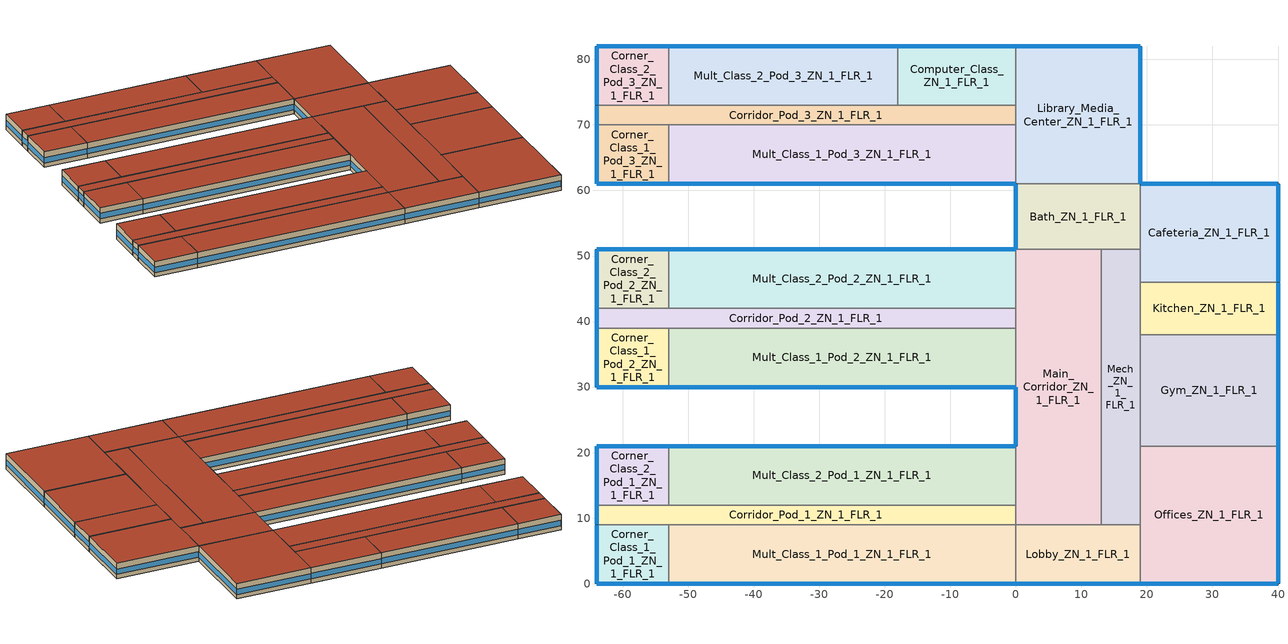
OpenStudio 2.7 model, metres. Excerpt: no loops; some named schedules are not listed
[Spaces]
Library_Media_Center_ZN_1_FLR_1
 floor ground: 19,82 19,61 0,61 0,82 z0
 wall outside: 19,61 19,82 0,82 z0:4
 wall to Computer_Class_ZN_1_FLR_1: 0,82 0,73 z0:4
 wall to Bath_ZN_1_FLR_1: 0,61 19,61 z0:4
 wall to Mult_Class_1_Pod_3_ZN_1_FLR_1: 0,70 0,61 z0:4
 wall to Corridor_Pod_3_ZN_1_FLR_1: 0,73 0,70 z0:4
 window: 19,61.05 19,81.95 / 18.95,82 0.05,82 z1.1:2.51
 roof outside: 19,61 19,82 0,82 0,61 z4
Main_Corridor_ZN_1_FLR_1
 floor ground: 13,51 13,9 0,9 0,51 z0
 wall outside: 0,30 0,21 z0:4
 wall to Lobby_ZN_1_FLR_1: 0,9 13,9 z0:4
 wall to Mult_Class_2_Pod_2_ZN_1_FLR_1: 0,51 0,42 z0:4
 wall to Mult_Class_2_Pod_1_ZN_1_FLR_1: 0,21 0,12 z0:4
 wall to Corridor_Pod_1_ZN_1_FLR_1: 0,12 0,9 z0:4
 wall to Bath_ZN_1_FLR_1: 13,51 0,51 z0:4
 wall to Mech_ZN_1_FLR_1: 13,9 13,51 z0:4
 wall to Corridor_Pod_2_ZN_1_FLR_1: 0,42 0,39 z0:4
 wall to Mult_Class_1_Pod_2_ZN_1_FLR_1: 0,39 0,30 z0:4
 window: 0,29.95 0,21.05 z1.1:2.52
 roof outside: 13,9 13,51 0,51 0,9 z4
Corridor_Pod_2_ZN_1_FLR_1
 floor ground: 0,42 0,39 -64,39 -64,42 z0
 wall outside: -64,42 -64,39 z0:4
 wall to Corner_Class_2_Pod_2_ZN_1_FLR_1: -53,42 -64,42 z0:4
 wall to Mult_Class_1_Pod_2_ZN_1_FLR_1: -53,39 0,39 z0:4
 wall to Corner_Class_1_Pod_2_ZN_1_FLR_1: -64,39 -53,39 z0:4
 wall to Mult_Class_2_Pod_2_ZN_1_FLR_1: 0,42 -53,42 z0:4
 window: -64,41.95 -64,39.05 z1.1:2.55
 roof outside: 0,39 0,42 -64,42 -64,39 z4
Kitchen_ZN_1_FLR_1
 floor ground: 40,46 40,38 19,38 19,46 z0
 wall outside: 40,38 40,46 z0:4
 wall to Mech_ZN_1_FLR_1: 19,46 19,38 z0:4
 wall to Cafeteria_ZN_1_FLR_1: 40,46 19,46 z0:4
 wall to Gym_ZN_1_FLR_1: 19,38 40,38 z0:4
 window: 40,38.05 40,45.95 z1.1:2.52
 roof outside: 40,38 40,46 19,46 19,38 z4
Computer_Class_ZN_1_FLR_1
 floor ground: 0,82 0,73 -18,73 -18,82 z0
 wall outside: 0,82 -18,82 z0:4
 wall to Corridor_Pod_3_ZN_1_FLR_1: -18,73 0,73 z0:4
 wall to Mult_Class_2_Pod_3_ZN_1_FLR_1: -18,82 -18,73 z0:4
 window: -0.05,82 -17.95,82 z1.1:2.51
 roof outside: 0,73 0,82 -18,82 -18,73 z4
Corner_Class_2_Pod_2_ZN_1_FLR_1
 floor ground: -53,51 -53,42 -64,42 -64,51 z0
 wall outside: -53,51 -64,51 -64,42 z0:4
 wall to Mult_Class_2_Pod_2_ZN_1_FLR_1: -53,42 -53,51 z0:4
 window: -53.05,51 -63.95,51 z1.1:2.51; -64,50.95 -64,42.05 z1.1:2.52
 roof outside: -53,42 -53,51 -64,51 -64,42 z4
Corridor_Pod_3_ZN_1_FLR_1
 floor ground: 0,73 0,70 -64,70 -64,73 z0
 wall outside: -64,73 -64,70 z0:4
 wall to Mult_Class_2_Pod_3_ZN_1_FLR_1: -18,73 -53,73 z0:4
 wall to Corner_Class_2_Pod_3_ZN_1_FLR_1: -53,73 -64,73 z0:4
 wall to Mult_Class_1_Pod_3_ZN_1_FLR_1: -53,70 0,70 z0:4
 wall to Corner_Class_1_Pod_3_ZN_1_FLR_1: -64,70 -53,70 z0:4
 window: -64,72.95 -64,70.05 z1.1:2.55
 roof outside: 0,70 0,73 -64,73 -64,70 z4
Mech_ZN_1_FLR_1
 floor ground: 19,51 19,9 13,9 13,51 z0
 wall to Lobby_ZN_1_FLR_1: 13,9 19,9 z0:4
 wall to Offices_ZN_1_FLR_1: 19,9 19,21 z0:4
 wall to Gym_ZN_1_FLR_1: 19,21 19,38 z0:4
 wall to Bath_ZN_1_FLR_1: 19,51 13,51 z0:4
 wall to Cafeteria_ZN_1_FLR_1: 19,46 19,51 z0:4
 roof outside: 19,9 19,51 13,51 13,9 z4
Mult_Class_1_Pod_1_ZN_1_FLR_1
 floor ground: 0,9 0,0 -53,0 -53,9 z0
 wall outside: -53,0 0,0 z0:4
 wall to Lobby_ZN_1_FLR_1: 0,0 0,9 z0:4
 wall to Corridor_Pod_1_ZN_1_FLR_1: 0,9 -53,9 z0:4
 wall to Corner_Class_1_Pod_1_ZN_1_FLR_1: -53,9 -53,0 z0:4
 window: -52.95,0 -0.05,0 z1.1:2.5
 roof outside: 0,0 0,9 -53,9 -53,0 z4
Mult_Class_1_Pod_2_ZN_1_FLR_1
 floor ground: 0,39 0,30 -53,30 -53,39 z0
 wall outside: -53,30 0,30 z0:4
 wall to Corner_Class_1_Pod_2_ZN_1_FLR_1: -53,39 -53,30 z0:4
 window: -52.95,30 -0.05,30 z1.1:2.5
 roof outside: 0,30 0,39 -53,39 -53,30 z4
Cafeteria_ZN_1_FLR_1
 floor ground: 40,61 40,46 19,46 19,61 z0
 wall outside: 40,46 40,61 19,61 z0:4
 wall to Bath_ZN_1_FLR_1: 19,61 19,51 z0:4
 window: 39.95,61 19.05,61 / 40,46.05 40,60.95 z1.1:2.51
 roof outside: 40,46 40,61 19,61 19,46 z4
Corner_Class_2_Pod_3_ZN_1_FLR_1
 floor ground: -53,82 -53,73 -64,73 -64,82 z0
 wall outside: -53,82 -64,82 -64,73 z0:4
 wall to Mult_Class_2_Pod_3_ZN_1_FLR_1: -53,73 -53,82 z0:4
 window: -64,81.95 -64,73.05 z1.1:2.52; -53.05,82 -63.95,82 z1.1:2.51
 roof outside: -53,73 -53,82 -64,82 -64,73 z4
Corner_Class_2_Pod_1_ZN_1_FLR_1
 floor ground: -53,21 -53,12 -64,12 -64,21 z0
 wall outside: -53,21 -64,21 -64,12 z0:4
 wall to Mult_Class_2_Pod_1_ZN_1_FLR_1: -53,12 -53,21 z0:4
 wall to Corridor_Pod_1_ZN_1_FLR_1: -64,12 -53,12 z0:4
 window: -53.05,21 -63.95,21 z1.1:2.51; -64,20.95 -64,12.05 z1.1:2.52
 roof outside: -53,12 -53,21 -64,21 -64,12 z4
Corridor_Pod_1_ZN_1_FLR_1
 floor ground: 0,12 0,9 -64,9 -64,12 z0
 wall outside: -64,12 -64,9 z0:4
 wall to Corner_Class_1_Pod_1_ZN_1_FLR_1: -64,9 -53,9 z0:4
 wall to Mult_Class_2_Pod_1_ZN_1_FLR_1: 0,12 -53,12 z0:4
 window: -64,11.95 -64,9.05 z1.1:2.55
 roof outside: 0,9 0,12 -64,12 -64,9 z4
Mult_Class_2_Pod_2_ZN_1_FLR_1
 floor ground: 0,51 0,42 -53,42 -53,51 z0
 wall outside: 0,51 -53,51 z0:4
 window: -0.05,51 -52.95,51 z1.1:2.5
 roof outside: 0,42 0,51 -53,51 -53,42 z4
Bath_ZN_1_FLR_1
 floor ground: 19,61 19,51 0,51 0,61 z0
 wall outside: 0,61 0,51 z0:4
 window: 0,60.95 0,51.05 z1.1:2.51
 roof outside: 19,51 19,61 0,61 0,51 z4
Corner_Class_1_Pod_3_ZN_1_FLR_1
 floor ground: -53,70 -53,61 -64,61 -64,70 z0
 wall outside: -64,70 -64,61 -53,61 z0:4
 wall to Mult_Class_1_Pod_3_ZN_1_FLR_1: -53,61 -53,70 z0:4
 window: -64,69.95 -64,61.05 z1.1:2.52; -63.95,61 -53.05,61 z1.1:2.51
 roof outside: -53,61 -53,70 -64,70 -64,61 z4
Gym_ZN_1_FLR_1
 floor ground: 40,38 40,21 19,21 19,38 z0
 wall outside: 40,21 40,38 z0:4
 wall to Offices_ZN_1_FLR_1: 19,21 40,21 z0:4
 window: 40,21.05 40,37.95 z1.1:2.51
 roof outside: 40,21 40,38 19,38 19,21 z4
Lobby_ZN_1_FLR_1
 floor ground: 19,9 19,0 0,0 0,9 z0
 wall outside: 0,0 19,0 z0:4
 wall to Offices_ZN_1_FLR_1: 19,0 19,9 z0:4
 window: 0.05,0 18.95,0 z1.1:2.51
 roof outside: 19,0 19,9 0,9 0,0 z4
Mult_Class_2_Pod_1_ZN_1_FLR_1
 floor ground: 0,21 0,12 -53,12 -53,21 z0
 wall outside: 0,21 -53,21 z0:4
 window: -0.05,21 -52.95,21 z1.1:2.5
 roof outside: 0,12 0,21 -53,21 -53,12 z4
Mult_Class_2_Pod_3_ZN_1_FLR_1
 floor ground: -18,82 -18,73 -53,73 -53,82 z0
 wall outside: -18,82 -53,82 z0:4
 window: -18.05,82 -52.95,82 z1.1:2.5
 roof outside: -18,73 -18,82 -53,82 -53,73 z4
Offices_ZN_1_FLR_1
 floor ground: 40,21 40,0 19,0 19,21 z0
 wall outside: 19,0 40,0 40,21 z0:4
 window: 19.05,0 39.95,0 / 40,0.05 40,20.95 z1.1:2.51
 roof outside: 40,0 40,21 19,21 19,0 z4
Mult_Class_1_Pod_3_ZN_1_FLR_1
 floor ground: 0,70 0,61 -53,61 -53,70 z0
 wall outside: -53,61 0,61 z0:4
 window: -52.95,61 -0.05,61 z1.1:2.5
 roof outside: 0,61 0,70 -53,70 -53,61 z4
Corner_Class_1_Pod_2_ZN_1_FLR_1
 floor ground: -53,39 -53,30 -64,30 -64,39 z0
 wall outside: -64,39 -64,30 -53,30 z0:4
 window: -64,38.95 -64,30.05 z1.1:2.52; -63.95,30 -53.05,30 z1.1:2.51
 roof outside: -53,30 -53,39 -64,39 -64,30 z4
Corner_Class_1_Pod_1_ZN_1_FLR_1
 floor ground: -53,9 -53,0 -64,0 -64,9 z0
 wall outside: -64,9 -64,0 -53,0 z0:4
 window: -63.95,0 -53.05,0 z1.1:2.51; -64,8.95 -64,0.05 z1.1:2.52
 roof outside: -53,0 -53,9 -64,9 -64,0 z4
[Site]
New York-John F Kennedy Intl AP_NY_USA: Latitude {deg}=40.65; Longitude {deg}=-73.8; Time Zone {hr}=-5; Elevation {m}=5; Terrain=City
[Building]
-PrimarySchool-ASHRAE 169-2013-4A created: 2019-04-24 11:04:48 -0700: North Axis {deg}=0; Default Construction Set=90.1-2004 - PriSchl - ASHRAE 169-2013-4A; Standards Number of Stories=1; Standards Number of Above Ground Stories=1; Standards Building Type=PrimarySchool
[Site:WaterMainsTemperature]
Calculation Method=Correlation; Annual Average Outdoor Air Temperature {C}=12.4667; Maximum Difference In Monthly Average Outdoor Air Temperatures {deltaC}=25.2
[SizingPeriod:DesignDay] Barometric Pressure {Pa}=101241; Sky Clearness=0; Rain Indicator=0; Snow Indicator=0; Day of Month=21; Daylight Saving Time Indicator=0; Humidity Indicating Type=Wetbulb; Dry-Bulb Temperature Range Modifier Type=DefaultMultipliers
Name | Maximum Dry-Bulb Temperature {C} | Daily Dry-Bulb Temperature Range {deltaC} | Humidity Indicating Conditions at Maximum Dry-Bulb | Wind Speed {m/s} | Wind Direction {deg} | Month | Day Type | Solar Model Indicator | ASHRAE Taub | ASHRAE Taud
New.York-John.F.Kennedy.Intl.AP_NY_USA Ann Htg 99.6% Condns DB | -10.7 | 0 | -10.7 | 7.5 | 320 | 1 | WinterDesignDay | ASHRAEClearSky
New.York-John.F.Kennedy.Intl.AP_NY_USA Ann Clg .4% Condns DB=>MWB | 32.1 | 7.4 | 23.1 | 5.6 | 230 | 7 | SummerDesignDay | ASHRAETau | 0.541 | 1.8
[Site:GroundTemperature:BuildingSurface]
20.5, 20.44, 20.5, 20.58, 20.68, 22.99, 23.38, 23.47, 23.46, 21.15, 20.77, 20.61
[ClimateZones]
Climate Zone Institution Name 1=ASHRAE; Climate Zone Document Name 1=ANSI/ASHRAE Standard 169; Climate Zone Document Year 1=2006; Climate Zone Value 1=4A
[Material:NoMass] Thermal Absorptance=0.9; Solar Absorptance=0.7
Name | Roughness | Thermal Resistance {m2-K/W} | Visible Absorptance
CP02 CARPET PAD | VeryRough | 0.21648 | 0.8
Typical Insulation R-6.78 | Smooth | 1.19347 | 0.7
Typical Carpet Pad | Smooth | 0.21648 | 0.8
Typical Insulation R-5.89 | Smooth | 1.03652 | 0.7
Typical Insulation R-14.76 | Smooth | 2.59864 | 0.7
Typical Insulation R-0.58 | Smooth | 0.101875 | 0.7
Typical Insulation | Smooth | 0.0282222 | 0.7
[Material]
Name | Roughness | Thickness {m} | Conductivity {W/m-K} | Density {kg/m3} | Specific Heat {J/kg-K} | Thermal Absorptance | Solar Absorptance | Visible Absorptance
100mm Normalweight concrete floor | MediumSmooth | 0.1016 | 2.31 | 2322 | 832
G01 13mm gypsum board | Smooth | 0.0127 | 0.16 | 800 | 1090 | 0.9 | 0.7 | 0.5
4 in. Normalweight Concrete Floor | MediumRough | 0.1016 | 2.31 | 2322 | 832 | 0.9 | 0.7 | 0.7
25mm Stucco | Smooth | 0.0254 | 0.72 | 1856 | 840 | 0.9 | 0.7 | 0.7
5/8 in. Gypsum Board | MediumSmooth | 0.0159 | 0.16 | 800 | 1090 | 0.9 | 0.7 | 0.7
Roof Membrane | VeryRough | 0.0095 | 0.16 | 1121.29 | 1460 | 0.9 | 0.7 | 0.7
Metal Roof Surface; F08 Metal surface | Smooth | 0.0008 | 45.28 | 7824 | 500 | 0.9 | 0.7 | 0.7
6 in. Normalweight Concrete Floor | MediumRough | 0.1524 | 2.31 | 2322 | 832 | 0.9 | 0.7 | 0.7
8 in. Concrete Block Basement Wall | MediumRough | 0.2032 | 1.326 | 1842 | 912 | 0.9 | 0.7 | 0.7
G05 25mm wood | MediumSmooth | 0.0254 | 0.15 | 608 | 1630 | 0.9 | 0.5 | 0.5
Std Wood 6inch | MediumSmooth | 0.15 | 0.12 | 540 | 1210 | 0.9 | 0.7 | 0.7
[DefaultConstructionSet]
90.1-2004 - PriSchl - ASHRAE 169-2013-4A: Default Exterior Surface Constructions=Default Surface Constructions 1; Default Interior Surface Constructions=Default Surface Constructions 2; Default Ground Contact Surface Constructions=Default Surface Constructions 3; Default Exterior SubSurface Constructions=Default Sub Surface Constructions 1; Default Interior SubSurface Constructions=Default Sub Surface Constructions 2; Interior Partition Construction=Typical Interior Partition
[DefaultSurfaceConstructions]
Name | Floor Construction | Wall Construction | Roof Ceiling Construction
Default Surface Constructions 1 | Typical Insulated Exterior Mass Floor R-9.35 | Typical Insulated Steel Framed Exterior Wall R-8.06 | Typical IEAD Roof R-15.87
Default Surface Constructions 2 | Typical Interior Floor | Typical Interior Wall | Typical Interior Ceiling
Default Surface Constructions 3 | Typical Insulated Carpeted 6in Slab Floor | Typical Insulated Basement Mass Wall
[Construction]
Typical Insulated Exterior Mass Floor R-9.35: Typical Insulation R-6.78, 4 in. Normalweight Concrete Floor, Typical Carpet Pad
Typical Insulated Steel Framed Exterior Wall R-8.06: 25mm Stucco, 5/8 in. Gypsum Board, Typical Insulation R-5.89, 5/8 in. Gypsum Board
Typical IEAD Roof R-15.87: Roof Membrane, Typical Insulation R-14.76, Metal Roof Surface
Typical Interior Floor: 100mm Normalweight concrete floor, CP02 CARPET PAD
Typical Interior Wall: G01 13mm gypsum board, G01 13mm gypsum board
Typical Interior Ceiling: CP02 CARPET PAD, 100mm Normalweight concrete floor
Typical Insulated Carpeted 6in Slab Floor: 6 in. Normalweight Concrete Floor, Typical Carpet Pad
Typical Insulated Basement Mass Wall: 8 in. Concrete Block Basement Wall
U 0.57 SHGC 0.39 Dbl Ref-D Clr 6mm/6mm Air: REF D CLEAR 6MM, AIR 6MM, CLEAR 6MM
Typical Insulated Metal Door R-1.43: F08 Metal surface, Typical Insulation R-0.58
Typical Overhead Door: Typical Insulation
U 1.17 SHGC 0.49 Simple Glazing Skylight U-1.17 SHGC 0.39: U 1.17 SHGC 0.49 Simple Glazing U-1.17 SHGC 0.39
Typical Interior Window: Clear 3mm
Typical Interior Door; Typical Interior Partition: G05 25mm wood
InteriorFurnishings: Std Wood 6inch
[DefaultSubSurfaceConstructions]
Name | Fixed Window Construction | Operable Window Construction | Door Construction | Glass Door Construction | Overhead Door Construction | Skylight Construction | Tubular Daylight Dome Construction | Tubular Daylight Diffuser Construction
Default Sub Surface Constructions 1 | U 0.57 SHGC 0.39 Dbl Ref-D Clr 6mm/6mm Air | U 0.57 SHGC 0.39 Dbl Ref-D Clr 6mm/6mm Air | Typical Insulated Metal Door R-1.43 | U 0.57 SHGC 0.39 Dbl Ref-D Clr 6mm/6mm Air | Typical Overhead Door | U 1.17 SHGC 0.49 Simple Glazing Skylight U-1.17 SHGC 0.39 | Typical Interior Window | Typical Interior Window
Default Sub Surface Constructions 2 | Typical Interior Window | Typical Interior Window | Typical Interior Door
[WindowMaterial:Glazing] Optical Data Type=SpectralAverage; Infrared Transmittance at Normal Incidence=0; Front Side Infrared Hemispherical Emissivity=0.84; Conductivity {W/m-K}=0.9; Dirt Correction Factor for Solar and Visible Transmittance=1; Solar Diffusing=No
Name | Thickness {m} | Solar Transmittance at Normal Incidence | Front Side Solar Reflectance at Normal Incidence | Back Side Solar Reflectance at Normal Incidence | Visible Transmittance at Normal Incidence | Front Side Visible Reflectance at Normal Incidence | Back Side Visible Reflectance at Normal Incidence | Back Side Infrared Hemispherical Emissivity
REF D CLEAR 6MM | 0.006 | 0.429 | 0.308 | 0.379 | 0.334 | 0.453 | 0.505 | 0.82
CLEAR 6MM | 0.006 | 0.775 | 0.071 | 0.071 | 0.881 | 0.08 | 0.08 | 0.84
Clear 3mm | 0.003 | 0.837 | 0.075 | 0.075 | 0.898 | 0.081 | 0.081 | 0.84
[WindowMaterial:Gas]
AIR 6MM: Gas Type=Air; Thickness {m}=0.0063
[WindowMaterial:SimpleGlazingSystem]
U 1.17 SHGC 0.49 Simple Glazing U-1.17 SHGC 0.39: U-Factor {W/m2-K}=6.64357; Solar Heat Gain Coefficient=0.39; Visible Transmittance=0.38
[Space] Building Story=Building Story 1; Part of Total Floor Area=Yes
Name | Space Type | Thermal Zone
Corner_Class_2_Pod_3_ZN_1_FLR_1 | PrimarySchool Classroom | Corner_Class_2_Pod_3_ZN_1_FLR_1 ZN
Library_Media_Center_ZN_1_FLR_1 | PrimarySchool Library | Library_Media_Center_ZN_1_FLR_1 ZN
Main_Corridor_ZN_1_FLR_1 | PrimarySchool Corridor | Main_Corridor_ZN_1_FLR_1 ZN
Corridor_Pod_2_ZN_1_FLR_1 | PrimarySchool Corridor | Corridor_Pod_2_ZN_1_FLR_1 ZN
Mult_Class_2_Pod_2_ZN_1_FLR_1 | PrimarySchool Classroom | Mult_Class_2_Pod_2_ZN_1_FLR_1 ZN
Kitchen_ZN_1_FLR_1 | PrimarySchool Kitchen | Kitchen_ZN_1_FLR_1 ZN
Mult_Class_1_Pod_3_ZN_1_FLR_1 | PrimarySchool Classroom | Mult_Class_1_Pod_3_ZN_1_FLR_1 ZN
Corridor_Pod_1_ZN_1_FLR_1 | PrimarySchool Corridor | Corridor_Pod_1_ZN_1_FLR_1 ZN
Computer_Class_ZN_1_FLR_1 | PrimarySchool ComputerRoom | Computer_Class_ZN_1_FLR_1 ZN
Mult_Class_1_Pod_2_ZN_1_FLR_1 | PrimarySchool Classroom | Mult_Class_1_Pod_2_ZN_1_FLR_1 ZN
Mult_Class_2_Pod_1_ZN_1_FLR_1 | PrimarySchool Classroom | Mult_Class_2_Pod_1_ZN_1_FLR_1 ZN
Corner_Class_2_Pod_2_ZN_1_FLR_1 | PrimarySchool Classroom | Corner_Class_2_Pod_2_ZN_1_FLR_1 ZN
Mult_Class_1_Pod_1_ZN_1_FLR_1 | PrimarySchool Classroom | Mult_Class_1_Pod_1_ZN_1_FLR_1 ZN
Corner_Class_1_Pod_1_ZN_1_FLR_1 | PrimarySchool Classroom | Corner_Class_1_Pod_1_ZN_1_FLR_1 ZN
Corridor_Pod_3_ZN_1_FLR_1 | PrimarySchool Corridor | Corridor_Pod_3_ZN_1_FLR_1 ZN
Mech_ZN_1_FLR_1 | PrimarySchool Mechanical | Mech_ZN_1_FLR_1 ZN
Cafeteria_ZN_1_FLR_1 | PrimarySchool Cafeteria | Cafeteria_ZN_1_FLR_1 ZN
Corner_Class_2_Pod_1_ZN_1_FLR_1 | PrimarySchool Classroom | Corner_Class_2_Pod_1_ZN_1_FLR_1 ZN
Bath_ZN_1_FLR_1 | PrimarySchool Restroom | Bath_ZN_1_FLR_1 ZN
Corner_Class_1_Pod_3_ZN_1_FLR_1 | PrimarySchool Classroom | Corner_Class_1_Pod_3_ZN_1_FLR_1 ZN
Corner_Class_1_Pod_2_ZN_1_FLR_1 | PrimarySchool Classroom | Corner_Class_1_Pod_2_ZN_1_FLR_1 ZN
Offices_ZN_1_FLR_1 | PrimarySchool Office | Offices_ZN_1_FLR_1 ZN
Gym_ZN_1_FLR_1 | PrimarySchool Gym | Gym_ZN_1_FLR_1 ZN
Lobby_ZN_1_FLR_1 | PrimarySchool Lobby | Lobby_ZN_1_FLR_1 ZN
Mult_Class_2_Pod_3_ZN_1_FLR_1 | PrimarySchool Classroom | Mult_Class_2_Pod_3_ZN_1_FLR_1 ZN
[BuildingStory]
Building Story 1: Nominal Z Coordinate {m}=0
[SpaceType] Standards Building Type=PrimarySchool
Name | Default Schedule Set | Design Specification Outdoor Air Object | Standards Space Type
PrimarySchool Office | PrimarySchool Office Schedule Set | PrimarySchool Office Ventilation | Office
PrimarySchool Lobby | PrimarySchool Lobby Schedule Set | PrimarySchool Lobby Ventilation | Lobby
PrimarySchool Gym | PrimarySchool Gym Schedule Set | PrimarySchool Gym Ventilation | Gym
PrimarySchool Mechanical | PrimarySchool Mechanical Schedule Set | PrimarySchool Mechanical Ventilation | Mechanical
PrimarySchool Cafeteria | PrimarySchool Cafeteria Schedule Set | PrimarySchool Cafeteria Ventilation | Cafeteria
PrimarySchool Kitchen | PrimarySchool Kitchen Schedule Set | PrimarySchool Kitchen Ventilation | Kitchen
PrimarySchool Restroom | PrimarySchool Restroom Schedule Set | PrimarySchool Restroom Ventilation | Restroom
PrimarySchool Corridor | PrimarySchool Corridor Schedule Set | PrimarySchool Corridor Ventilation | Corridor
PrimarySchool Classroom | PrimarySchool Classroom Schedule Set | PrimarySchool Classroom Ventilation | Classroom
PrimarySchool ComputerRoom | PrimarySchool ComputerRoom Schedule Set | PrimarySchool ComputerRoom Ventilation | ComputerRoom
PrimarySchool Library | PrimarySchool Library Schedule Set | PrimarySchool Library Ventilation | Library
[People:Definition] Number of People Calculation Method=People/Area; Fraction Radiant=0.3
Name | People per Space Floor Area {person/m2}
PrimarySchool Cafeteria People Definition | 1.07639
PrimarySchool Classroom People Definition; PrimarySchool ComputerRoom People Definition | 0.269098
PrimarySchool Gym People Definition | 0.322917
PrimarySchool Kitchen People Definition | 0.149941
PrimarySchool Library People Definition | 0.107639
PrimarySchool Office People Definition | 0.0538196
[People] Work Efficiency Schedule=Work Efficiency Schedule; Clothing Insulation Schedule=Clothing Schedule; Air Velocity Schedule=Air Velocity Schedule; Multiplier=1
Name | People Definition | Space or SpaceType
PrimarySchool Cafeteria People | PrimarySchool Cafeteria People Definition | PrimarySchool Cafeteria
PrimarySchool Classroom People | PrimarySchool Classroom People Definition | PrimarySchool Classroom
PrimarySchool ComputerRoom People | PrimarySchool ComputerRoom People Definition | PrimarySchool ComputerRoom
PrimarySchool Gym People | PrimarySchool Gym People Definition | PrimarySchool Gym
PrimarySchool Kitchen People | PrimarySchool Kitchen People Definition | PrimarySchool Kitchen
PrimarySchool Library People | PrimarySchool Library People Definition | PrimarySchool Library
PrimarySchool Office People | PrimarySchool Office People Definition | PrimarySchool Office
[Lights:Definition] Design Level Calculation Method=Watts/Area; Fraction Radiant=0.37; Fraction Visible=0.2
Name | Watts per Space Floor Area {W/m2}
PrimarySchool Cafeteria Lights Definition; PrimarySchool Gym Lights Definition; PrimarySchool Restroom Lights Definition | 9.68752
PrimarySchool Classroom Lights Definition; PrimarySchool ComputerRoom Lights Definition | 15.0695
PrimarySchool Corridor Lights Definition | 5.38196
PrimarySchool Kitchen Lights Definition | 12.9167
PrimarySchool Library Lights Definition; PrimarySchool Lobby Lights Definition | 13.9931
PrimarySchool Mechanical Lights Definition | 16.1459
PrimarySchool Office Lights Definition | 11.8403
[Lights] Fraction Replaceable=1
Name | Lights Definition | Space or SpaceType
PrimarySchool Cafeteria Lights | PrimarySchool Cafeteria Lights Definition | PrimarySchool Cafeteria
PrimarySchool Classroom Lights | PrimarySchool Classroom Lights Definition | PrimarySchool Classroom
PrimarySchool ComputerRoom Lights | PrimarySchool ComputerRoom Lights Definition | PrimarySchool ComputerRoom
PrimarySchool Corridor Lights | PrimarySchool Corridor Lights Definition | PrimarySchool Corridor
PrimarySchool Gym Lights | PrimarySchool Gym Lights Definition | PrimarySchool Gym
PrimarySchool Kitchen Lights | PrimarySchool Kitchen Lights Definition | PrimarySchool Kitchen
PrimarySchool Library Lights | PrimarySchool Library Lights Definition | PrimarySchool Library
PrimarySchool Lobby Lights | PrimarySchool Lobby Lights Definition | PrimarySchool Lobby
PrimarySchool Mechanical Lights | PrimarySchool Mechanical Lights Definition | PrimarySchool Mechanical
PrimarySchool Office Lights | PrimarySchool Office Lights Definition | PrimarySchool Office
PrimarySchool Restroom Lights | PrimarySchool Restroom Lights Definition | PrimarySchool Restroom
[ElectricEquipment:Definition]
Name | Design Level Calculation Method | Watts per Space Floor Area {W/m2} | Fraction Radiant | Fraction Latent | Fraction Lost | Design Level {W}
PrimarySchool Cafeteria Elec Equip Definition | Watts/Area | 25.3899 | 0.5
PrimarySchool Classroom Elec Equip Definition; PrimarySchool Library Elec Equip Definition | Watts/Area | 14.9995 | 0.5
PrimarySchool ComputerRoom Elec Equip Definition | Watts/Area | 20.0004 | 0.5
PrimarySchool Corridor Elec Equip Definition; PrimarySchool Lobby Elec Equip Definition; PrimarySchool Restroom Elec Equip Definition | Watts/Area | 3.98265 | 0.5
PrimarySchool Gym Elec Equip Definition | Watts/Area | 4.9514 | 0.5
PrimarySchool Kitchen Elec Equip Definition | Watts/Area | 190.45 | 0.3 | 0.25 | 0.2
PrimarySchool Mechanical Elec Equip Definition | Watts/Area | 9.99967 | 0.5
PrimarySchool Office Elec Equip Definition | Watts/Area | 10.7639 | 0.5
Kitchen Electric Equipment Definition1 | EquipmentLevel |  | 0.25 | 0 | 0 | 1032
Kitchen Electric Equipment Definition2 | EquipmentLevel |  | 0.25 | 0 | 0 | 852
[ElectricEquipment]
Name | Electric Equipment Definition | Space or SpaceType | Schedule
PrimarySchool Cafeteria Elec Equip | PrimarySchool Cafeteria Elec Equip Definition | PrimarySchool Cafeteria
PrimarySchool Classroom Elec Equip | PrimarySchool Classroom Elec Equip Definition | PrimarySchool Classroom
PrimarySchool ComputerRoom Elec Equip | PrimarySchool ComputerRoom Elec Equip Definition | PrimarySchool ComputerRoom
PrimarySchool Corridor Elec Equip | PrimarySchool Corridor Elec Equip Definition | PrimarySchool Corridor
PrimarySchool Gym Elec Equip | PrimarySchool Gym Elec Equip Definition | PrimarySchool Gym
PrimarySchool Kitchen Elec Equip | PrimarySchool Kitchen Elec Equip Definition | PrimarySchool Kitchen
PrimarySchool Library Elec Equip | PrimarySchool Library Elec Equip Definition | PrimarySchool Library
PrimarySchool Lobby Elec Equip | PrimarySchool Lobby Elec Equip Definition | PrimarySchool Lobby
PrimarySchool Mechanical Elec Equip | PrimarySchool Mechanical Elec Equip Definition | PrimarySchool Mechanical
PrimarySchool Office Elec Equip | PrimarySchool Office Elec Equip Definition | PrimarySchool Office
PrimarySchool Restroom Elec Equip | PrimarySchool Restroom Elec Equip Definition | PrimarySchool Restroom
Kitchen_Reach-in-Freezer | Kitchen Electric Equipment Definition1 | PrimarySchool Kitchen | SchoolPrimary ALWAYS_ON
Kitchen_Reach-in-Refrigerator | Kitchen Electric Equipment Definition2 | PrimarySchool Kitchen | SchoolPrimary ALWAYS_ON
[DesignSpecification:OutdoorAir] Outdoor Air Method=Sum; Outdoor Air Flow per Person {m3/s-person}=0; Outdoor Air Flow Rate {m3/s}=0; Outdoor Air Flow Air Changes per Hour {1/hr}=0
Name | Outdoor Air Flow per Floor Area {m3/s-m2}
PrimarySchool Cafeteria Ventilation | 0.01016
PrimarySchool Classroom Ventilation; PrimarySchool ComputerRoom Ventilation | 0.00215265
PrimarySchool Corridor Ventilation; PrimarySchool Lobby Ventilation; PrimarySchool Office Ventilation | 0.000508
PrimarySchool Gym Ventilation | 0.003048
PrimarySchool Kitchen Ventilation | 0.0023876
PrimarySchool Library Ventilation | 0.00086106
PrimarySchool Mechanical Ventilation | 0.000254
PrimarySchool Restroom Ventilation | 0.0048768
[DefaultScheduleSet] People Activity Level Schedule=SchoolPrimary ACTIVITY_SCH; Infiltration Schedule=SchoolPrimary INFIL_SCH_PNNL
Name | Number of People Schedule | Lighting Schedule | Electric Equipment Schedule | Gas Equipment Schedule
PrimarySchool Cafeteria Schedule Set | SchoolPrimary BLDG_OCC_SCH_Cafeteria | SchoolPrimary BLDG_LIGHT_SCH | SchoolPrimary KITCHEN_ELEC_EQUIP_SCH
PrimarySchool Classroom Schedule Set; PrimarySchool ComputerRoom Schedule Set | SchoolPrimary BLDG_OCC_SCH | SchoolPrimary BLDG_LIGHT_CLASSROOM_SCH | SchoolPrimary BLDG_EQUIP_SCH
PrimarySchool Corridor Schedule Set | SchoolPrimary BLDG_OCC_SCH | SchoolPrimary BLDG_LIGHT_CORRIDOR_SCH | SchoolPrimary BLDG_EQUIP_SCH
PrimarySchool Gym Schedule Set | SchoolPrimary BLDG_OCC_SCH_Gym | SchoolPrimary BLDG_LIGHT_GYM_SCH | SchoolPrimary BLDG_EQUIP_SCH
PrimarySchool Kitchen Schedule Set | SchoolPrimary BLDG_OCC_SCH | SchoolPrimary BLDG_LIGHT_SCH | SchoolPrimary KITCHEN_ELEC_EQUIP_SCH | SchoolPrimary KITCHEN_GAS_EQUIP_SCH
PrimarySchool Library Schedule Set | SchoolPrimary BLDG_OCC_SCH | SchoolPrimary BLDG_LIGHT_LIBRARY_SCH | SchoolPrimary BLDG_EQUIP_SCH
PrimarySchool Lobby Schedule Set | SchoolPrimary BLDG_OCC_SCH | SchoolPrimary BLDG_LIGHT_LOBBYFLR1_SCH | SchoolPrimary BLDG_EQUIP_SCH
PrimarySchool Mechanical Schedule Set | SchoolPrimary BLDG_OCC_SCH | SchoolPrimary BLDG_LIGHT_SCH | SchoolPrimary BLDG_EQUIP_SCH
PrimarySchool Office Schedule Set | SchoolPrimary BLDG_OCC_SCH_Offices | SchoolPrimary BLDG_LIGHT_SCH | SchoolPrimary BLDG_EQUIP_SCH
PrimarySchool Restroom Schedule Set | SchoolPrimary BLDG_OCC_SCH | SchoolPrimary BLDG_LIGHT_BATH_SCH | SchoolPrimary BLDG_EQUIP_SCH
[ThermostatSetpoint:DualSetpoint] Heating Setpoint Temperature Schedule=SchoolPrimary HTGSETP_SCH_NO_OPTIMUM; Cooling Setpoint Temperature Schedule=SchoolPrimary CLGSETP_SCH_NO_OPTIMUM
PrimarySchool Restroom Thermostat 1; PrimarySchool Cafeteria Thermostat 1; PrimarySchool ComputerRoom Thermostat 1; PrimarySchool Classroom Thermostat 1; PrimarySchool Classroom Thermostat 2; PrimarySchool Classroom Thermostat 3; PrimarySchool Classroom Thermostat 4; PrimarySchool Classroom Thermostat 5; PrimarySchool Classroom Thermostat 6; PrimarySchool Corridor Thermostat 1; PrimarySchool Corridor Thermostat 2; PrimarySchool Corridor Thermostat 3; PrimarySchool Gym Thermostat 1; PrimarySchool Kitchen Thermostat 1; PrimarySchool Library Thermostat 1; PrimarySchool Lobby Thermostat 1; PrimarySchool Corridor Thermostat 4; PrimarySchool Mechanical Thermostat 1; PrimarySchool Classroom Thermostat 7; PrimarySchool Classroom Thermostat 8; PrimarySchool Classroom Thermostat 9; PrimarySchool Classroom Thermostat 10; PrimarySchool Classroom Thermostat 11; PrimarySchool Classroom Thermostat 12; PrimarySchool Office Thermostat 1
[GasEquipment:Definition]
PrimarySchool Kitchen Gas Equip Definition: Design Level Calculation Method=Watts/Area; Watts per Space Floor Area {W/m2}=1431.24; Fraction Latent=0.1; Fraction Radiant=0.2; Fraction Lost=0.7
[GasEquipment]
PrimarySchool Kitchen Gas Equip: Gas Equipment Definition=PrimarySchool Kitchen Gas Equip Definition; Space or SpaceType=PrimarySchool Kitchen
[SpaceInfiltration:DesignFlowRate] Schedule=SchoolPrimary INFIL_SCH_PNNL; Design Flow Rate Calculation Method=Flow/ExteriorArea; Constant Term Coefficient=0; Temperature Term Coefficient=0; Velocity Term Coefficient=0.224; Velocity Squared Term Coefficient=0
Name | Space or SpaceType | Flow per Exterior Surface Area {m3/s-m2}
Bath_ZN_1_FLR_1 Infiltration | Bath_ZN_1_FLR_1 | 0.000178301
Cafeteria_ZN_1_FLR_1 Infiltration | Cafeteria_ZN_1_FLR_1 | 0.000321641
Computer_Class_ZN_1_FLR_1 Infiltration | Computer_Class_ZN_1_FLR_1 | 0.000315456
Corner_Class_1_Pod_1_ZN_1_FLR_1 Infiltration | Corner_Class_1_Pod_1_ZN_1_FLR_1 | 0.000458204
Corner_Class_1_Pod_2_ZN_1_FLR_1 Infiltration | Corner_Class_1_Pod_2_ZN_1_FLR_1 | 0.000458204
Corner_Class_1_Pod_3_ZN_1_FLR_1 Infiltration | Corner_Class_1_Pod_3_ZN_1_FLR_1 | 0.000458204
Corner_Class_2_Pod_1_ZN_1_FLR_1 Infiltration | Corner_Class_2_Pod_1_ZN_1_FLR_1 | 0.000458204
Corner_Class_2_Pod_2_ZN_1_FLR_1 Infiltration | Corner_Class_2_Pod_2_ZN_1_FLR_1 | 0.000458204
Corner_Class_2_Pod_3_ZN_1_FLR_1 Infiltration | Corner_Class_2_Pod_3_ZN_1_FLR_1 | 0.000458204
Corridor_Pod_1_ZN_1_FLR_1 Infiltration | Corridor_Pod_1_ZN_1_FLR_1 | 6.03078e-05
Corridor_Pod_2_ZN_1_FLR_1 Infiltration | Corridor_Pod_2_ZN_1_FLR_1 | 6.03078e-05
Corridor_Pod_3_ZN_1_FLR_1 Infiltration | Corridor_Pod_3_ZN_1_FLR_1 | 6.03078e-05
Gym_ZN_1_FLR_1 Infiltration | Gym_ZN_1_FLR_1 | 0.000164037
Kitchen_ZN_1_FLR_1 Infiltration | Kitchen_ZN_1_FLR_1 | 0.000164037
Library_Media_Center_ZN_1_FLR_1 Infiltration | Library_Media_Center_ZN_1_FLR_1 | 0.000293447
Lobby_ZN_1_FLR_1 Infiltration | Lobby_ZN_1_FLR_1 | 0.000315456
Main_Corridor_ZN_1_FLR_1 Infiltration | Main_Corridor_ZN_1_FLR_1 | 6.34164e-05
Mult_Class_1_Pod_1_ZN_1_FLR_1 Infiltration | Mult_Class_1_Pod_1_ZN_1_FLR_1 | 0.000315456
Mult_Class_1_Pod_2_ZN_1_FLR_1 Infiltration | Mult_Class_1_Pod_2_ZN_1_FLR_1 | 0.000315456
Mult_Class_1_Pod_3_ZN_1_FLR_1 Infiltration | Mult_Class_1_Pod_3_ZN_1_FLR_1 | 0.000315456
Mult_Class_2_Pod_1_ZN_1_FLR_1 Infiltration | Mult_Class_2_Pod_1_ZN_1_FLR_1 | 0.000315456
Mult_Class_2_Pod_2_ZN_1_FLR_1 Infiltration | Mult_Class_2_Pod_2_ZN_1_FLR_1 | 0.000315456
Mult_Class_2_Pod_3_ZN_1_FLR_1 Infiltration | Mult_Class_2_Pod_3_ZN_1_FLR_1 | 0.000315456
Offices_ZN_1_FLR_1 Infiltration | Offices_ZN_1_FLR_1 | 0.000282823
[ThermalZone] Use Ideal Air Loads=No
Name | Thermostat
Bath_ZN_1_FLR_1 ZN | PrimarySchool Restroom Thermostat 1
Cafeteria_ZN_1_FLR_1 ZN | PrimarySchool Cafeteria Thermostat 1
Computer_Class_ZN_1_FLR_1 ZN | PrimarySchool ComputerRoom Thermostat 1
Corner_Class_1_Pod_1_ZN_1_FLR_1 ZN | PrimarySchool Classroom Thermostat 1
Corner_Class_1_Pod_2_ZN_1_FLR_1 ZN | PrimarySchool Classroom Thermostat 2
Corner_Class_1_Pod_3_ZN_1_FLR_1 ZN | PrimarySchool Classroom Thermostat 3
Corner_Class_2_Pod_1_ZN_1_FLR_1 ZN | PrimarySchool Classroom Thermostat 4
Corner_Class_2_Pod_2_ZN_1_FLR_1 ZN | PrimarySchool Classroom Thermostat 5
Corner_Class_2_Pod_3_ZN_1_FLR_1 ZN | PrimarySchool Classroom Thermostat 6
Corridor_Pod_1_ZN_1_FLR_1 ZN | PrimarySchool Corridor Thermostat 1
Corridor_Pod_2_ZN_1_FLR_1 ZN | PrimarySchool Corridor Thermostat 2
Corridor_Pod_3_ZN_1_FLR_1 ZN | PrimarySchool Corridor Thermostat 3
Gym_ZN_1_FLR_1 ZN | PrimarySchool Gym Thermostat 1
Kitchen_ZN_1_FLR_1 ZN | PrimarySchool Kitchen Thermostat 1
Library_Media_Center_ZN_1_FLR_1 ZN | PrimarySchool Library Thermostat 1
Lobby_ZN_1_FLR_1 ZN | PrimarySchool Lobby Thermostat 1
Main_Corridor_ZN_1_FLR_1 ZN | PrimarySchool Corridor Thermostat 4
Mech_ZN_1_FLR_1 ZN | PrimarySchool Mechanical Thermostat 1
Mult_Class_1_Pod_1_ZN_1_FLR_1 ZN | PrimarySchool Classroom Thermostat 7
Mult_Class_1_Pod_2_ZN_1_FLR_1 ZN | PrimarySchool Classroom Thermostat 8
Mult_Class_1_Pod_3_ZN_1_FLR_1 ZN | PrimarySchool Classroom Thermostat 9
Mult_Class_2_Pod_1_ZN_1_FLR_1 ZN | PrimarySchool Classroom Thermostat 10
Mult_Class_2_Pod_2_ZN_1_FLR_1 ZN | PrimarySchool Classroom Thermostat 11
Mult_Class_2_Pod_3_ZN_1_FLR_1 ZN | PrimarySchool Classroom Thermostat 12
Offices_ZN_1_FLR_1 ZN | PrimarySchool Office Thermostat 1
[InternalMass:Definition]
Internal Mass Definition 1: Construction=InteriorFurnishings; Design Level Calculation Method=SurfaceArea/Area; Surface Area per Space Floor Area=2
[InternalMass] Internal Mass Definition=Internal Mass Definition 1; Multiplier=1
Name | Space or SpaceType
Corner_Class_2_Pod_3_ZN_1_FLR_1 Mass | Corner_Class_2_Pod_3_ZN_1_FLR_1
Lobby_ZN_1_FLR_1 Mass | Lobby_ZN_1_FLR_1
Library_Media_Center_ZN_1_FLR_1 Mass | Library_Media_Center_ZN_1_FLR_1
Gym_ZN_1_FLR_1 Mass | Gym_ZN_1_FLR_1
Mult_Class_1_Pod_3_ZN_1_FLR_1 Mass | Mult_Class_1_Pod_3_ZN_1_FLR_1
Kitchen_ZN_1_FLR_1 Mass | Kitchen_ZN_1_FLR_1
Main_Corridor_ZN_1_FLR_1 Mass | Main_Corridor_ZN_1_FLR_1
Corner_Class_1_Pod_2_ZN_1_FLR_1 Mass | Corner_Class_1_Pod_2_ZN_1_FLR_1
Corridor_Pod_2_ZN_1_FLR_1 Mass | Corridor_Pod_2_ZN_1_FLR_1
Mult_Class_1_Pod_1_ZN_1_FLR_1 Mass | Mult_Class_1_Pod_1_ZN_1_FLR_1
Mult_Class_2_Pod_2_ZN_1_FLR_1 Mass | Mult_Class_2_Pod_2_ZN_1_FLR_1
Corridor_Pod_1_ZN_1_FLR_1 Mass | Corridor_Pod_1_ZN_1_FLR_1
Computer_Class_ZN_1_FLR_1 Mass | Computer_Class_ZN_1_FLR_1
Mult_Class_1_Pod_2_ZN_1_FLR_1 Mass | Mult_Class_1_Pod_2_ZN_1_FLR_1
Mult_Class_2_Pod_1_ZN_1_FLR_1 Mass | Mult_Class_2_Pod_1_ZN_1_FLR_1
Corner_Class_2_Pod_2_ZN_1_FLR_1 Mass | Corner_Class_2_Pod_2_ZN_1_FLR_1
Corner_Class_1_Pod_1_ZN_1_FLR_1 Mass | Corner_Class_1_Pod_1_ZN_1_FLR_1
Corridor_Pod_3_ZN_1_FLR_1 Mass | Corridor_Pod_3_ZN_1_FLR_1
Mech_ZN_1_FLR_1 Mass | Mech_ZN_1_FLR_1
Cafeteria_ZN_1_FLR_1 Mass | Cafeteria_ZN_1_FLR_1
Offices_ZN_1_FLR_1 Mass | Offices_ZN_1_FLR_1
Corner_Class_2_Pod_1_ZN_1_FLR_1 Mass | Corner_Class_2_Pod_1_ZN_1_FLR_1
Bath_ZN_1_FLR_1 Mass | Bath_ZN_1_FLR_1
Corner_Class_1_Pod_3_ZN_1_FLR_1 Mass | Corner_Class_1_Pod_3_ZN_1_FLR_1
Mult_Class_2_Pod_3_ZN_1_FLR_1 Mass | Mult_Class_2_Pod_3_ZN_1_FLR_1
[Exterior:Lights:Definition]
NonDimming Exterior Lights Def: Design Level {W}=5297.718
[Exterior:Lights]
NonDimming Exterior Lights Def: Exterior Lights Definition=NonDimming Exterior Lights Def; Schedule=SchoolPrimary Exterior_Lgt_ALWAYS_ON; Control Option=AstronomicalClock
[Schedule:Ruleset]
Name | Default Day Schedule | Summer Design Day Schedule | Winter Design Day Schedule
Clothing Schedule | Clothing Schedule Default Winter Clothes
Air Velocity Schedule | Air Velocity Schedule Default
Work Efficiency Schedule | Work Efficiency Schedule Default
SchoolPrimary BLDG_OCC_SCH_Cafeteria | SchoolPrimary BLDG_OCC_SCH_Cafeteria Default | SchoolPrimary BLDG_OCC_SCH_Cafeteria Summer Design Day 3 | SchoolPrimary BLDG_OCC_SCH_Cafeteria Winter Design Day
SchoolPrimary ACTIVITY_SCH | SchoolPrimary ACTIVITY_SCH Default | SchoolPrimary ACTIVITY_SCH Summer Design Day | SchoolPrimary ACTIVITY_SCH Winter Design Day
SchoolPrimary BLDG_LIGHT_SCH | SchoolPrimary BLDG_LIGHT_SCH Default | SchoolPrimary BLDG_LIGHT_SCH Summer Design Day | SchoolPrimary BLDG_LIGHT_SCH Winter Design Day
SchoolPrimary KITCHEN_ELEC_EQUIP_SCH | SchoolPrimary KITCHEN_ELEC_EQUIP_SCH Default | SchoolPrimary KITCHEN_ELEC_EQUIP_SCH Summer Design Day | SchoolPrimary KITCHEN_ELEC_EQUIP_SCH Winter Design Day
SchoolPrimary INFIL_SCH_PNNL | SchoolPrimary INFIL_SCH_PNNL Default | SchoolPrimary INFIL_SCH_PNNL Summer Design Day | SchoolPrimary INFIL_SCH_PNNL Winter Design Day
SchoolPrimary HTGSETP_SCH_NO_OPTIMUM | SchoolPrimary HTGSETP_SCH_NO_OPTIMUM Default | SchoolPrimary HTGSETP_SCH_NO_OPTIMUM Summer Design Day | SchoolPrimary HTGSETP_SCH_NO_OPTIMUM Winter Design Day
SchoolPrimary CLGSETP_SCH_NO_OPTIMUM | SchoolPrimary CLGSETP_SCH_NO_OPTIMUM Default | SchoolPrimary CLGSETP_SCH_NO_OPTIMUM Summer Design Day | SchoolPrimary CLGSETP_SCH_NO_OPTIMUM Winter Design Day
SchoolPrimary BLDG_OCC_SCH | SchoolPrimary BLDG_OCC_SCH Default | SchoolPrimary BLDG_OCC_SCH Summer Design Day 3 | SchoolPrimary BLDG_OCC_SCH Winter Design Day
SchoolPrimary BLDG_LIGHT_CLASSROOM_SCH | SchoolPrimary BLDG_LIGHT_CLASSROOM_SCH Default | SchoolPrimary BLDG_LIGHT_CLASSROOM_SCH Summer Design Day | SchoolPrimary BLDG_LIGHT_CLASSROOM_SCH Winter Design Day
SchoolPrimary BLDG_EQUIP_SCH | SchoolPrimary BLDG_EQUIP_SCH Default | SchoolPrimary BLDG_EQUIP_SCH Summer Design Day | SchoolPrimary BLDG_EQUIP_SCH Winter Design Day
SchoolPrimary BLDG_LIGHT_CORRIDOR_SCH | SchoolPrimary BLDG_LIGHT_CORRIDOR_SCH Default | SchoolPrimary BLDG_LIGHT_CORRIDOR_SCH Summer Design Day | SchoolPrimary BLDG_LIGHT_CORRIDOR_SCH Winter Design Day
SchoolPrimary BLDG_OCC_SCH_Gym | SchoolPrimary BLDG_OCC_SCH_Gym Default | SchoolPrimary BLDG_OCC_SCH_Gym Summer Design Day 3 | SchoolPrimary BLDG_OCC_SCH_Gym Winter Design Day
SchoolPrimary BLDG_LIGHT_GYM_SCH | SchoolPrimary BLDG_LIGHT_GYM_SCH Default | SchoolPrimary BLDG_LIGHT_GYM_SCH Summer Design Day | SchoolPrimary BLDG_LIGHT_GYM_SCH Winter Design Day
SchoolPrimary KITCHEN_GAS_EQUIP_SCH | SchoolPrimary KITCHEN_GAS_EQUIP_SCH Default | SchoolPrimary KITCHEN_GAS_EQUIP_SCH Summer Design Day 3 | SchoolPrimary KITCHEN_GAS_EQUIP_SCH Winter Design Day
SchoolPrimary BLDG_LIGHT_LIBRARY_SCH | SchoolPrimary BLDG_LIGHT_LIBRARY_SCH Default | SchoolPrimary BLDG_LIGHT_LIBRARY_SCH Summer Design Day | SchoolPrimary BLDG_LIGHT_LIBRARY_SCH Winter Design Day
SchoolPrimary BLDG_LIGHT_LOBBYFLR1_SCH | SchoolPrimary BLDG_LIGHT_LOBBYFLR1_SCH Default | SchoolPrimary BLDG_LIGHT_LOBBYFLR1_SCH Summer Design Day | SchoolPrimary BLDG_LIGHT_LOBBYFLR1_SCH Winter Design Day
SchoolPrimary BLDG_OCC_SCH_Offices | SchoolPrimary BLDG_OCC_SCH_Offices Default | SchoolPrimary BLDG_OCC_SCH_Offices Summer Design Day 3 | SchoolPrimary BLDG_OCC_SCH_Offices Winter Design Day
SchoolPrimary BLDG_LIGHT_BATH_SCH | SchoolPrimary BLDG_LIGHT_BATH_SCH Default | SchoolPrimary BLDG_LIGHT_BATH_SCH Summer Design Day | SchoolPrimary BLDG_LIGHT_BATH_SCH Winter Design Day
SchoolPrimary ALWAYS_ON | SchoolPrimary ALWAYS_ON Default | SchoolPrimary ALWAYS_ON Summer Design Day | SchoolPrimary ALWAYS_ON Winter Design Day
SchoolPrimary Exterior_Lgt_ALWAYS_ON | SchoolPrimary Exterior_Lgt_ALWAYS_ON Default | SchoolPrimary Exterior_Lgt_ALWAYS_ON Summer Design Day | SchoolPrimary Exterior_Lgt_ALWAYS_ON Winter Design Day
[Schedule:Day]
Clothing Schedule Default Winter Clothes; SchoolPrimary BLDG_LIGHT_SCH Summer Design Day; SchoolPrimary INFIL_SCH_PNNL Default; SchoolPrimary INFIL_SCH_PNNL Winter Design Day; SchoolPrimary BLDG_LIGHT_CLASSROOM_SCH Summer Design Day; SchoolPrimary BLDG_LIGHT_CORRIDOR_SCH Summer Design Day; SchoolPrimary BLDG_LIGHT_LIBRARY_SCH Summer Design Day; SchoolPrimary Exterior_Lgt_ALWAYS_ON Default; SchoolPrimary Exterior_Lgt_ALWAYS_ON Winter Design Day; SchoolPrimary Exterior_Lgt_ALWAYS_ON Summer Design Day: 24, 0, 1
Air Velocity Schedule Default: 24, 0, 0.2
Work Efficiency Schedule Default; SchoolPrimary BLDG_LIGHT_SCH Winter Design Day; SchoolPrimary BLDG_OCC_SCH Default; SchoolPrimary BLDG_OCC_SCH Winter Design Day; SchoolPrimary BLDG_LIGHT_CLASSROOM_SCH Winter Design Day; SchoolPrimary BLDG_LIGHT_CORRIDOR_SCH Winter Design Day; SchoolPrimary BLDG_LIGHT_LIBRARY_SCH Winter Design Day: 24, 0, 0
SchoolPrimary ACTIVITY_SCH Default; SchoolPrimary ACTIVITY_SCH Winter Design Day; SchoolPrimary ACTIVITY_SCH Summer Design Day: 24, 0, 120
SchoolPrimary BLDG_LIGHT_SCH Default; SchoolPrimary BLDG_LIGHT_CLASSROOM_SCH Default; SchoolPrimary BLDG_LIGHT_CORRIDOR_SCH Default; SchoolPrimary BLDG_LIGHT_LIBRARY_SCH Default: 24, 0, 0.1773
SchoolPrimary KITCHEN_ELEC_EQUIP_SCH Default; SchoolPrimary KITCHEN_ELEC_EQUIP_SCH Winter Design Day: 24, 0, 0.1
SchoolPrimary KITCHEN_ELEC_EQUIP_SCH Summer Design Day: 8, 0, 0.1, 10, 0, 0.15, 13, 0, 0.25, 15, 0, 0.15, 24, 0, 0.1
SchoolPrimary INFIL_SCH_PNNL Summer Design Day: 7, 0, 1, 21, 0, 0.25, 24, 0, 1
SchoolPrimary HTGSETP_SCH_NO_OPTIMUM Default; SchoolPrimary HTGSETP_SCH_NO_OPTIMUM Summer Design Day: 24, 0, 15.6
SchoolPrimary HTGSETP_SCH_NO_OPTIMUM Winter Design Day: 24, 0, 21
SchoolPrimary CLGSETP_SCH_NO_OPTIMUM Default; SchoolPrimary CLGSETP_SCH_NO_OPTIMUM Winter Design Day: 24, 0, 26.7
SchoolPrimary CLGSETP_SCH_NO_OPTIMUM Summer Design Day: 24, 0, 24
SchoolPrimary BLDG_OCC_SCH Summer Design Day 3: 8, 0, 0, 16, 0, 0.95, 21, 0, 0.15, 24, 0, 0
SchoolPrimary BLDG_EQUIP_SCH Default; SchoolPrimary BLDG_EQUIP_SCH Winter Design Day: 24, 0, 0.35
SchoolPrimary BLDG_EQUIP_SCH Summer Design Day: 8, 0, 0.25, 17, 0, 0.5, 24, 0, 0.25
SchoolPrimary KITCHEN_GAS_EQUIP_SCH Default; SchoolPrimary KITCHEN_GAS_EQUIP_SCH Winter Design Day: 24, 0, 0.02
SchoolPrimary KITCHEN_GAS_EQUIP_SCH Summer Design Day 3: 8, 0, 0.02, 10, 0, 0.15, 13, 0, 0.2, 15, 0, 0.1, 24, 0, 0.02
[Schedule:Rule] Date Specification Type=DateRange
Name | Schedule Ruleset | Rule Order | Day Schedule | Start Month | Start Day | End Month | End Day | Apply Monday | Apply Tuesday | Apply Wednesday | Apply Thursday | Apply Friday | Apply Sunday | Apply Saturday
Schedule Rule 1 | Clothing Schedule | 0 | Clothing Schedule Summer Clothes | 5 | 1 | 9 | 30
Schedule Rule 7 | SchoolPrimary BLDG_LIGHT_SCH | 4 | SchoolPrimary BLDG_LIGHT_SCH Wkdy Day | 1 | 1 | 6 | 30 | Yes | Yes | Yes | Yes | Yes
Schedule Rule 8 | SchoolPrimary BLDG_LIGHT_SCH | 3 | SchoolPrimary BLDG_LIGHT_SCH Wknd Day | 1 | 1 | 6 | 30 |  |  |  |  |  | Yes | Yes
Schedule Rule 9 | SchoolPrimary BLDG_LIGHT_SCH | 2 | SchoolPrimary BLDG_LIGHT_SCH Wkdy Day 1 | 7 | 1 | 9 | 1 | Yes | Yes | Yes | Yes | Yes
Schedule Rule 10 | SchoolPrimary BLDG_LIGHT_SCH | 1 | SchoolPrimary BLDG_LIGHT_SCH Wknd Day 1 | 7 | 1 | 9 | 1 |  |  |  |  |  | Yes | Yes
Schedule Rule 11 | SchoolPrimary BLDG_LIGHT_SCH | 0 | SchoolPrimary BLDG_LIGHT_SCH Wkdy Day 2 | 9 | 1 | 12 | 31 | Yes | Yes | Yes | Yes | Yes
Schedule Rule 12 | SchoolPrimary KITCHEN_ELEC_EQUIP_SCH | 4 | SchoolPrimary KITCHEN_ELEC_EQUIP_SCH Wkdy Day | 1 | 1 | 6 | 30 | Yes | Yes | Yes | Yes | Yes
Schedule Rule 13 | SchoolPrimary KITCHEN_ELEC_EQUIP_SCH | 3 | SchoolPrimary KITCHEN_ELEC_EQUIP_SCH Wknd Day | 1 | 1 | 6 | 30 |  |  |  |  |  | Yes | Yes
Schedule Rule 14 | SchoolPrimary KITCHEN_ELEC_EQUIP_SCH | 2 | SchoolPrimary KITCHEN_ELEC_EQUIP_SCH Wkdy Day 1 | 7 | 1 | 9 | 1 | Yes | Yes | Yes | Yes | Yes
Schedule Rule 15 | SchoolPrimary KITCHEN_ELEC_EQUIP_SCH | 1 | SchoolPrimary KITCHEN_ELEC_EQUIP_SCH Wknd Day 1 | 7 | 1 | 9 | 1 |  |  |  |  |  | Yes | Yes
Schedule Rule 16 | SchoolPrimary KITCHEN_ELEC_EQUIP_SCH | 0 | SchoolPrimary KITCHEN_ELEC_EQUIP_SCH Wkdy Day 2 | 9 | 1 | 12 | 31 | Yes | Yes | Yes | Yes | Yes
Schedule Rule 17 | SchoolPrimary INFIL_SCH_PNNL | 0 | SchoolPrimary INFIL_SCH_PNNL SmrDsn|Wkdy Day | 1 | 1 | 12 | 31 | Yes | Yes | Yes | Yes | Yes
Schedule Rule 18 | SchoolPrimary HTGSETP_SCH_NO_OPTIMUM | 0 | SchoolPrimary HTGSETP_SCH_NO_OPTIMUM Wkdy Day | 1 | 1 | 12 | 31 | Yes | Yes | Yes | Yes | Yes
Schedule Rule 19 | SchoolPrimary CLGSETP_SCH_NO_OPTIMUM | 0 | SchoolPrimary CLGSETP_SCH_NO_OPTIMUM Wkdy Day | 1 | 1 | 12 | 31 | Yes | Yes | Yes | Yes | Yes
Schedule Rule 20 | SchoolPrimary BLDG_OCC_SCH | 4 | SchoolPrimary BLDG_OCC_SCH Wkdy|SmrDsn Day | 1 | 1 | 6 | 15 | Yes | Yes | Yes | Yes | Yes
Schedule Rule 21 | SchoolPrimary BLDG_OCC_SCH | 3 | SchoolPrimary BLDG_OCC_SCH Wknd Day | 1 | 1 | 6 | 15 |  |  |  |  |  | Yes | Yes
Schedule Rule 22 | SchoolPrimary BLDG_OCC_SCH | 2 | SchoolPrimary BLDG_OCC_SCH Wkdy|SmrDsn Day 1 | 6 | 16 | 9 | 15 | Yes | Yes | Yes | Yes | Yes
Schedule Rule 23 | SchoolPrimary BLDG_OCC_SCH | 1 | SchoolPrimary BLDG_OCC_SCH Wknd Day 1 | 6 | 16 | 9 | 15 |  |  |  |  |  | Yes | Yes
Schedule Rule 24 | SchoolPrimary BLDG_OCC_SCH | 0 | SchoolPrimary BLDG_OCC_SCH Wkdy|SmrDsn Day 2 | 9 | 16 | 12 | 31 | Yes | Yes | Yes | Yes | Yes
Schedule Rule 25 | SchoolPrimary BLDG_LIGHT_CLASSROOM_SCH | 4 | SchoolPrimary BLDG_LIGHT_CLASSROOM_SCH Wkdy Day | 1 | 1 | 6 | 30 | Yes | Yes | Yes | Yes | Yes
Schedule Rule 26 | SchoolPrimary BLDG_LIGHT_CLASSROOM_SCH | 3 | SchoolPrimary BLDG_LIGHT_CLASSROOM_SCH Wknd Day | 1 | 1 | 6 | 30 |  |  |  |  |  | Yes | Yes
Schedule Rule 27 | SchoolPrimary BLDG_LIGHT_CLASSROOM_SCH | 2 | SchoolPrimary BLDG_LIGHT_CLASSROOM_SCH Wkdy Day 1 | 7 | 1 | 9 | 1 | Yes | Yes | Yes | Yes | Yes
Schedule Rule 28 | SchoolPrimary BLDG_LIGHT_CLASSROOM_SCH | 1 | SchoolPrimary BLDG_LIGHT_CLASSROOM_SCH Wknd Day 1 | 7 | 1 | 9 | 1 |  |  |  |  |  | Yes | Yes
Schedule Rule 29 | SchoolPrimary BLDG_LIGHT_CLASSROOM_SCH | 0 | SchoolPrimary BLDG_LIGHT_CLASSROOM_SCH Wkdy Day 2 | 9 | 1 | 12 | 31 | Yes | Yes | Yes | Yes | Yes
Schedule Rule 30 | SchoolPrimary BLDG_EQUIP_SCH | 4 | SchoolPrimary BLDG_EQUIP_SCH Wkdy Day | 1 | 1 | 6 | 30 | Yes | Yes | Yes | Yes | Yes
Schedule Rule 31 | SchoolPrimary BLDG_EQUIP_SCH | 3 | SchoolPrimary BLDG_EQUIP_SCH Wknd Day | 1 | 1 | 6 | 30 |  |  |  |  |  | Yes | Yes
Schedule Rule 32 | SchoolPrimary BLDG_EQUIP_SCH | 2 | SchoolPrimary BLDG_EQUIP_SCH Wkdy Day 1 | 7 | 1 | 9 | 1 | Yes | Yes | Yes | Yes | Yes
Schedule Rule 33 | SchoolPrimary BLDG_EQUIP_SCH | 1 | SchoolPrimary BLDG_EQUIP_SCH Wknd Day 1 | 7 | 1 | 9 | 1 |  |  |  |  |  | Yes | Yes
Schedule Rule 34 | SchoolPrimary BLDG_EQUIP_SCH | 0 | SchoolPrimary BLDG_EQUIP_SCH Wkdy Day 2 | 9 | 1 | 12 | 31 | Yes | Yes | Yes | Yes | Yes
Schedule Rule 35 | SchoolPrimary BLDG_LIGHT_CORRIDOR_SCH | 4 | SchoolPrimary BLDG_LIGHT_CORRIDOR_SCH Wkdy Day | 1 | 1 | 6 | 30 | Yes | Yes | Yes | Yes | Yes
Schedule Rule 36 | SchoolPrimary BLDG_LIGHT_CORRIDOR_SCH | 3 | SchoolPrimary BLDG_LIGHT_CORRIDOR_SCH Wknd Day | 1 | 1 | 6 | 30 |  |  |  |  |  | Yes | Yes
Schedule Rule 37 | SchoolPrimary BLDG_LIGHT_CORRIDOR_SCH | 2 | SchoolPrimary BLDG_LIGHT_CORRIDOR_SCH Wkdy Day 1 | 7 | 1 | 9 | 1 | Yes | Yes | Yes | Yes | Yes
Schedule Rule 38 | SchoolPrimary BLDG_LIGHT_CORRIDOR_SCH | 1 | SchoolPrimary BLDG_LIGHT_CORRIDOR_SCH Wknd Day 1 | 7 | 1 | 9 | 1 |  |  |  |  |  | Yes | Yes
Schedule Rule 39 | SchoolPrimary BLDG_LIGHT_CORRIDOR_SCH | 0 | SchoolPrimary BLDG_LIGHT_CORRIDOR_SCH Wkdy Day 2 | 9 | 1 | 12 | 31 | Yes | Yes | Yes | Yes | Yes
Schedule Rule 50 | SchoolPrimary KITCHEN_GAS_EQUIP_SCH | 4 | SchoolPrimary KITCHEN_GAS_EQUIP_SCH Wkdy|SmrDsn Day | 1 | 1 | 6 | 30 | Yes | Yes | Yes | Yes | Yes
Schedule Rule 51 | SchoolPrimary KITCHEN_GAS_EQUIP_SCH | 3 | SchoolPrimary KITCHEN_GAS_EQUIP_SCH Wknd Day | 1 | 1 | 6 | 30 |  |  |  |  |  | Yes | Yes
Schedule Rule 55 | SchoolPrimary BLDG_LIGHT_LIBRARY_SCH | 4 | SchoolPrimary BLDG_LIGHT_LIBRARY_SCH Wkdy Day | 1 | 1 | 6 | 30 | Yes | Yes | Yes | Yes | Yes
Schedule Rule 56 | SchoolPrimary BLDG_LIGHT_LIBRARY_SCH | 3 | SchoolPrimary BLDG_LIGHT_LIBRARY_SCH Wknd Day | 1 | 1 | 6 | 30 |  |  |  |  |  | Yes | Yes
Schedule Rule 57 | SchoolPrimary BLDG_LIGHT_LIBRARY_SCH | 2 | SchoolPrimary BLDG_LIGHT_LIBRARY_SCH Wkdy Day 1 | 7 | 1 | 9 | 1 | Yes | Yes | Yes | Yes | Yes
Schedule Rule 58 | SchoolPrimary BLDG_LIGHT_LIBRARY_SCH | 1 | SchoolPrimary BLDG_LIGHT_LIBRARY_SCH Wknd Day 1 | 7 | 1 | 9 | 1 |  |  |  |  |  | Yes | Yes
Schedule Rule 59 | SchoolPrimary BLDG_LIGHT_LIBRARY_SCH | 0 | SchoolPrimary BLDG_LIGHT_LIBRARY_SCH Wkdy Day 2 | 9 | 1 | 12 | 31 | Yes | Yes | Yes | Yes | Yes
